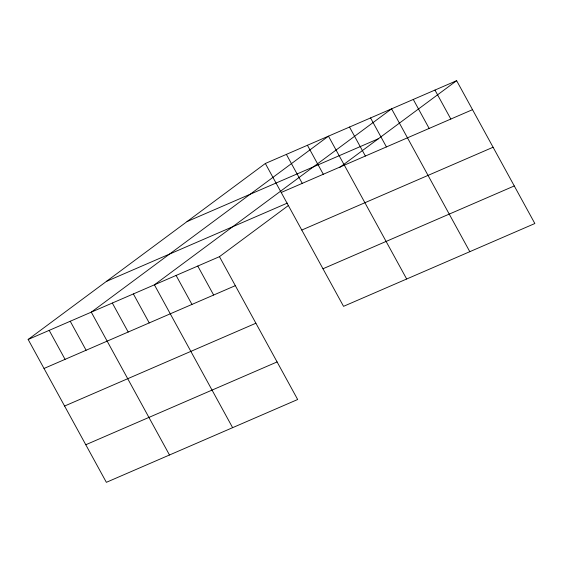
<?xml version="1.0" encoding="UTF-8"?>
<svg xmlns="http://www.w3.org/2000/svg" width="563" height="563" viewBox="0 0 563 563"><rect width="100%" height="100%" fill="white"/><g stroke="black" fill="none" stroke-linecap="round" stroke-linejoin="round"><path stroke-width="0.84" d="M288.2 205.657L219.457 256.665L297.665 399.512L106.358 482.322L28.15 339.475L265.335 163.488L456.642 80.678L534.85 223.525L343.543 306.335L265.335 163.488M339.799 167.366L456.642 80.678M187.064 221.562L378.371 138.751M281.211 192.476L472.512 109.665M106.421 281.401L287.285 203.109M28.15 339.475L219.457 256.665M301.782 230.049L493.082 147.239M44.02 368.462L235.327 285.652M322.972 268.762L514.279 185.952M64.59 406.036L255.898 323.225M85.787 444.749L277.095 361.939M434.96 90.059L450.829 119.053M413.277 99.447L429.154 128.434M469.809 251.682L391.595 108.835L154.41 284.822L232.618 427.669M370.553 117.941L386.429 146.929M349.51 127.048L365.38 156.042M406.676 279.009L328.468 136.162L91.283 312.148L169.491 454.995M307.426 145.268L323.296 174.263M286.377 154.382L302.254 183.369M197.775 266.046L213.644 295.04M176.092 275.434L191.962 304.421M133.368 293.928L149.237 322.916M112.326 303.035L128.195 332.029M70.234 321.255L86.111 350.242M49.192 330.361L65.069 359.356"/></g></svg>
